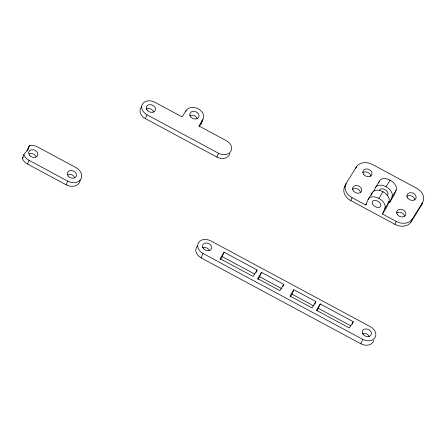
<?xml version="1.0" encoding="UTF-8"?>
<svg xmlns="http://www.w3.org/2000/svg" width="446" height="446" viewBox="0 0 446 446"><rect width="100%" height="100%" fill="white"/><g stroke="black" fill="none" stroke-linecap="round" stroke-linejoin="round"><path stroke-width="0.67" d="M27.161 151.043L29.453 145.552L29.865 145.435A10.225 7.889 23.1 0 1 37.436 146.879L76.043 167.646A10.225 7.889 23.1 0 1 80.849 179.214A10.225 7.889 23.1 0 1 67.703 181.126L29.096 160.354A10.225 7.889 23.1 0 1 23.967 154.963L23.867 154.572L27.206 150.352L29.453 145.552M80.196 179.944A10.225 7.889 23.1 0 1 66.136 184.8L27.529 164.028A10.225 7.889 23.1 0 1 22.4 158.637L23.867 154.572M27.529 164.028L29.096 160.354M66.136 184.8L67.703 181.126M229.852 153.508A9.544 7.365 23.1 0 1 216.851 157.07L145.374 118.614L147.002 114.795A9.544 7.365 23.1 0 1 142.514 103.99A9.544 7.365 23.1 0 1 154.79 102.212L182.146 116.93L186.043 110.636A9.544 7.365 23.1 0 1 198.319 108.852A9.544 7.365 23.1 0 1 202.807 119.656L201.179 123.475L199.412 126.335M185.503 111.913L186.043 110.636M216.851 157.07L218.484 153.251A9.544 7.365 23.1 0 0 230.76 151.467A9.544 7.365 23.1 0 0 226.273 140.663L198.916 125.95L202.807 119.656M373.843 340.226A9.544 7.365 23.1 0 1 360.842 343.788L201.118 257.86L203.002 253.451A9.544 7.365 23.1 0 1 198.509 242.652A9.544 7.365 23.1 0 1 210.791 240.868L370.514 326.795A9.544 7.365 23.1 0 1 375.002 337.6A9.544 7.365 23.1 0 1 362.726 339.378L203.002 253.451M220.402 259.572L222.22 256.634L224.098 252.224L257.119 269.986L256.043 272.506M257.883 279.631L259.65 276.771L261.534 272.361L283.751 284.314L282.675 286.834M290.223 297.03L291.996 294.17L293.875 289.761L315.88 301.596L314.804 304.116M344.892 186.372L346.146 183.434L356.393 166.876A12.56 9.689 23.1 0 1 372.549 164.529L416.67 188.268A12.56 9.689 23.1 0 1 422.579 202.484L421.325 205.422L411.078 221.98A12.56 9.689 23.1 0 1 394.922 224.321L350.796 200.589A12.56 9.689 23.1 0 1 344.892 186.372L345.99 184.599M355.64 168.638L356.393 166.876M350.796 200.589L352.05 197.645A12.56 9.689 23.1 0 1 346.146 183.434M316.995 310.667L320.289 303.971L353.288 321.722L352.212 324.242M352.05 197.645L365.731 205.004L368.112 199.423L372.209 192.8A9.544 6.032 31.8 0 1 382.975 191.724A9.544 6.032 31.8 0 1 388.979 201.815L386.598 207.401L382.495 214.024L396.176 221.383A12.56 9.689 23.1 0 0 412.333 219.042L422.579 202.484M371.156 195.281L372.209 192.8M373.698 191.551L375.287 187.833L379.384 181.21A9.544 6.032 31.8 0 1 390.15 180.134A9.544 6.032 31.8 0 1 396.154 190.225L393.768 195.811L389.67 202.434L388.472 201.793M378.593 183.066L379.384 181.21M382.495 214.024L384.881 208.438L388.979 201.815M389.67 202.434L392.051 196.848L396.154 190.225M394.922 224.321L396.176 221.383M411.078 221.98L412.333 219.042M360.842 343.788L362.726 339.378M224.098 252.224L220.101 258.686L253.116 276.448L257.119 269.986M261.534 272.361L257.637 278.65L279.859 290.608L283.751 284.314M293.875 289.761L289.984 296.055L311.983 307.891L315.88 301.596M365.731 205.004L366.411 203.9M368.112 199.423A9.544 6.032 31.8 0 1 378.877 198.347L382.975 191.724M375.287 187.833A9.544 6.032 31.8 0 1 386.052 186.757L390.15 180.134M320.289 303.971L316.392 310.26L349.391 328.016L353.288 321.722M22.3 158.246L23.186 157.254M27.886 149.226L28.299 149.109M147.002 114.795L218.484 153.251M222.22 256.634L254.627 274.067M259.65 276.771L281.872 288.724M291.996 294.17L313.995 306.006M318.411 308.381L350.796 325.803M29.04 153.764A4.772 3.685 23.1 0 1 36.042 156.657M67.653 174.537A4.772 3.685 23.1 0 1 74.649 177.43M362.275 333.658A4.772 3.685 23.1 0 1 369.271 336.557M201.118 257.86A9.544 7.365 23.1 0 1 197.433 246.036M202.551 247.731A4.772 3.685 23.1 0 1 209.642 250.881M145.374 118.614A9.544 7.365 23.1 0 1 141.689 106.789M146.143 109.036A4.772 3.685 23.1 0 1 153.781 112.197M189.667 115.681A4.772 3.685 23.1 0 1 197.305 118.842M202.038 120.392A9.544 7.365 23.1 0 1 201.179 123.475M362.877 172.569A4.772 3.685 23.1 0 1 367.9 172.49A4.772 3.685 23.1 0 1 370.793 176.438M386.052 186.757A9.544 6.032 31.8 0 1 392.051 196.848M379.368 190.431A4.772 3.016 31.8 0 1 385.45 189.901A4.772 3.016 31.8 0 1 387.05 195.515M396.5 213.054A4.772 3.685 23.1 0 1 401.428 212.63A4.772 3.685 23.1 0 1 404.65 216.427M422.273 203.075A12.56 9.689 23.1 0 1 421.325 205.422M352.379 189.316A4.772 3.685 23.1 0 1 357.307 188.892A4.772 3.685 23.1 0 1 360.524 192.689M406.752 196.496A4.772 3.685 23.1 0 1 411.68 196.073A4.772 3.685 23.1 0 1 414.897 199.869M378.877 198.347A9.544 6.032 31.8 0 1 384.881 208.438M68.093 175.98A4.772 3.685 23.1 0 0 76.065 176.638A4.772 3.685 23.1 0 0 71.466 170.534A4.772 3.685 23.1 0 0 68.093 175.98M29.486 155.214A4.772 3.685 23.1 0 0 37.458 155.871A4.772 3.685 23.1 0 0 32.859 149.761A4.772 3.685 23.1 0 0 29.486 155.214M363.211 334.6A4.772 3.685 23.1 0 0 371.122 334.823A4.772 3.685 23.1 0 0 366.099 328.908A4.772 3.685 23.1 0 0 363.211 334.6M203.488 248.673A4.772 3.685 23.1 0 0 211.398 248.896A4.772 3.685 23.1 0 0 206.375 242.981A4.772 3.685 23.1 0 0 203.488 248.673M147.297 110.329A4.772 3.685 23.1 0 0 155.208 110.547A4.772 3.685 23.1 0 0 150.19 104.632A4.772 3.685 23.1 0 0 147.297 110.329M190.827 116.969A4.772 3.685 23.1 0 0 198.738 117.192A4.772 3.685 23.1 0 0 193.715 111.277A4.772 3.685 23.1 0 0 190.827 116.969M407.767 198.147A4.772 3.685 23.1 0 0 415.739 198.805A4.772 3.685 23.1 0 0 411.14 192.694A4.772 3.685 23.1 0 0 407.767 198.147M353.394 190.966A4.772 3.685 23.1 0 0 361.366 191.624A4.772 3.685 23.1 0 0 356.767 185.514A4.772 3.685 23.1 0 0 353.394 190.966M363.445 174.124A4.772 3.685 23.1 0 0 371.451 175.311A4.772 3.685 23.1 0 0 367.387 169.001A4.772 3.685 23.1 0 0 363.445 174.124M372.51 203.978A4.772 3.016 31.8 0 0 380.014 207.016A4.772 3.016 31.8 0 0 376.965 200.8A4.772 3.016 31.8 0 0 372.51 203.978M397.514 214.704A4.772 3.685 23.1 0 0 405.492 215.362A4.772 3.685 23.1 0 0 400.887 209.252A4.772 3.685 23.1 0 0 397.514 214.704"/></g></svg>
